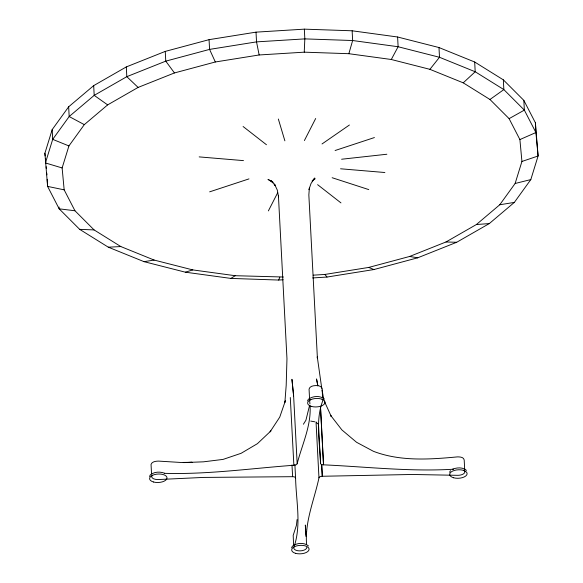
<?xml version="1.0" encoding="UTF-8"?>
<svg xmlns="http://www.w3.org/2000/svg" width="583" height="583" viewBox="0 0 583 583"><rect width="100%" height="100%" fill="white"/><g stroke="black" fill="none" stroke-linecap="round" stroke-linejoin="round"><path stroke-width="0.87" d="M283.425 277.012L235.204 275.708L192.769 269.907L154.152 260.069L120.834 246.565L94.089 229.921L74.959 210.762L64.166 189.839L62.126 167.948L68.925 145.932L84.302 124.638L107.658 104.882L138.098 87.428L174.455 72.941L215.331 61.98L259.151 54.97L304.239 52.171L304.836 38.886L304.326 29.15L256.017 32.145L209.064 39.659L165.259 51.399L126.307 66.921L93.688 85.628L68.663 106.798L52.186 129.615L44.906 153.205L47.595 186.4L59.16 208.823L79.66 229.345L108.314 247.185L144.016 261.658L185.394 272.195L230.868 278.412L278.674 280.051L283.149 279.767M309.362 188.141L308.844 194.926L317.407 358.29L317.276 356.847L321.75 388.351M306.592 544.588C304.661 521.756 314.281 499.864 318.967 477.863L316.037 421.844M297.075 519.577L296.47 525.166L293.183 535.42L293.628 545.564M309.376 406.213L305.915 420.241L303.386 424.235M304.239 52.171L348.853 53.702L352.642 40.526L352.132 30.79L304.326 29.15M313.18 275.169L324.906 274.44L368.726 267.429L409.601 256.469L445.959 241.981L476.398 224.528L499.755 204.771L515.132 183.477L521.931 161.462L519.898 139.57L509.105 118.641L489.968 99.489L463.23 82.837L429.904 69.333L391.288 59.495L348.853 53.702M312.67 277.938L326.983 277.056L373.936 269.543L417.741 257.795L456.693 242.273L489.312 223.573L514.337 202.403L530.814 179.586L538.094 155.996L535.405 122.794L523.84 100.378L503.34 79.849L474.686 62.009L438.984 47.544L397.606 36.999L352.132 30.79M164.457 473.338C207.701 474.598 250.777 468.433 293.832 465.249A3.141 1.523 -3 0 0 297.17 463.667C302.052 444.64 311.344 425.707 310.061 405.71M308.888 189.679L311.045 183.456L314.769 178.026L312.087 181.116M278.674 280.051L279.818 277.231M268.377 210.9L277.654 192.791M304.392 140.554L315.68 118.502M149.503 476.486L150.341 474.846C154.306 471.676 160.077 471.45 164.683 473.265M307.525 400.922L308.363 399.282C312.801 395.893 320.038 395.354 324.432 399.056M291.587 547.816L292.426 546.176C296.864 542.788 304.1 542.248 308.494 545.95M449.602 472.252L450.44 470.612M391.288 59.495L398.116 46.735L397.606 36.999M429.904 69.333L439.495 57.28L438.984 47.544M463.23 82.837L475.196 71.753L474.686 62.009M312.313 180.97L315.09 178.711L313.588 179.571M489.968 99.489L503.85 89.593L503.34 79.849M322.027 143.957L349.414 125.01M230.868 278.412L235.204 275.708M509.105 118.641L524.35 110.114L523.84 100.378M519.898 139.57L535.915 132.538L535.405 122.794M521.931 161.462L538.094 155.996L535.915 132.538L524.35 110.114L503.85 89.593L475.196 71.753L439.495 57.28L398.116 46.735L352.642 40.526L304.836 38.886L256.527 41.881L209.574 49.395L165.769 61.142L126.817 76.665L94.198 95.364L69.173 116.534L52.696 139.352L45.416 162.941L62.126 167.948M209.647 191.843L248.97 178.894M335.094 150.516L374.41 137.559M452.481 469.206C456.912 467.493 462.742 467.005 466.517 470.386M185.394 272.195L192.769 269.907M515.132 183.477L530.814 179.586M499.755 204.771L514.337 202.403M144.016 261.658L154.152 260.069M341.602 159.232L386.864 154.24M476.398 224.528L489.312 223.573M183.244 462.596L203.445 461.831L223.092 459.397L241.122 453.297L257.409 443.678L270.906 430.924L270.075 431.835L279.738 417.137L285.379 400.827L284.89 402.343L286.187 385.385L286.967 358.72L278.404 195.356L278.536 196.806L277.319 190.124L274.433 183.973L275.307 185.671L271.088 180.73L272.99 182.632L267.991 179.375L272.931 182.093M453.574 469.22C410.228 471.844 366.838 466.83 323.55 464.826L320.519 407.021M108.314 247.185L120.834 246.565M184.148 462.61L192.091 462.297L180.672 462.457L158.518 461.102C155.88 461.168 152.076 461.503 151.048 464.389L151.544 473.87M306.811 547.306A6.537 3.177 -3 0 1 299.939 550.884A6.537 3.177 -3 0 1 293.817 547.488C301.659 525.21 296.077 501.169 295.596 478.198A3.141 1.523 -3 0 0 292.63 476.69L203.569 477.419L158.459 479.532A6.537 3.177 -3 0 1 152.374 475.152M290.283 397.504L293.868 465.249M445.959 241.981L456.693 242.273M317.276 385.589C314.426 385.494 309.821 385.735 309.063 389.116L309.602 399.464M79.66 229.345L94.089 229.921M199.175 156.893L243.49 160.617M340.567 168.786L384.882 172.517M310.717 421.072L314.725 421.808M74.959 210.762L59.16 208.823L59.065 207.052M409.601 256.469L417.741 257.795M64.166 189.839L47.595 186.4L47.223 179.316M318.544 385.771L320.643 386.514L322.108 388.271L322.603 397.752M332.142 177.72L368.762 189.599M68.925 145.932L52.696 139.352L52.186 129.615M368.726 267.429L373.936 269.543M84.302 124.638L69.173 116.534L68.663 106.798M107.658 104.882L94.198 95.364L93.688 85.628M243.096 126.511L266.453 144.737M317.611 184.665L340.96 202.899M316.547 422.748L318.15 424.03M138.098 87.428L126.817 76.665L126.307 66.921M324.906 274.44L326.983 277.056M174.455 72.941L165.769 61.142L165.259 51.399M215.331 61.98L209.574 49.395L209.064 39.659M324.279 401.089L331.224 416.408L330.59 415.322L341.893 429.919L356.548 442.278L373.433 451.308C400.178 461.547 429.474 459.506 457.407 456.89C459.768 456.861 463.755 457.021 464.192 459.972L464.687 469.453M278.346 119.034L284.876 140.831M259.151 54.97L256.527 41.881L256.017 32.145M322.056 390.056L323.754 399.428M293.621 395.923L291.937 379.293L293.621 395.901L297.17 463.667M44.906 153.205L45.153 155.909M45.408 158.62L45.744 162.227M46.159 166.738L46.327 168.538M46.749 173.049L46.917 174.856M305.754 530.136L305.324 525.035L305.922 536.455M305.893 531.834L306.177 535.238M309.916 403.895L309.69 401.184A6.537 3.177 -3 0 1 310.768 399.26M320.475 407.021L323.507 464.826A3.141 1.523 -3 0 1 320.541 463.339C319.943 442.665 315.155 420.984 322.683 401.002A6.537 3.177 -3 0 0 322.02 399.1M318.507 424.482L320.541 463.339M294.889 464.629L295.596 478.198M291.974 464.942L292.63 476.69M463.798 470.19A6.537 3.177 -3 0 1 463.791 473.636A6.537 3.177 -3 0 1 457.356 475.313L412.334 474.475L322.304 476.267A3.141 1.523 -3 0 0 318.967 477.849M317.859 385.851L316.54 378.943L317.837 385.851M322.304 476.267L321.692 464.527L322.268 476.267M453.654 477.776A8.723 4.241 -3 0 0 467.1 473.906A8.723 4.241 -3 0 0 454.456 470.401A8.723 4.241 -3 0 0 453.654 477.776M311.57 406.446A8.723 4.241 -3 0 0 325.022 402.576A8.723 4.241 -3 0 0 312.371 399.071A8.723 4.241 -3 0 0 311.57 406.446M153.555 482.01A8.723 4.241 -3 0 0 167 478.14A8.723 4.241 -3 0 0 154.349 474.635A8.723 4.241 -3 0 0 153.555 482.01M295.632 553.34A8.723 4.241 -3 0 0 309.085 549.47A8.723 4.241 -3 0 0 296.434 545.965A8.723 4.241 -3 0 0 295.632 553.34"/></g></svg>
